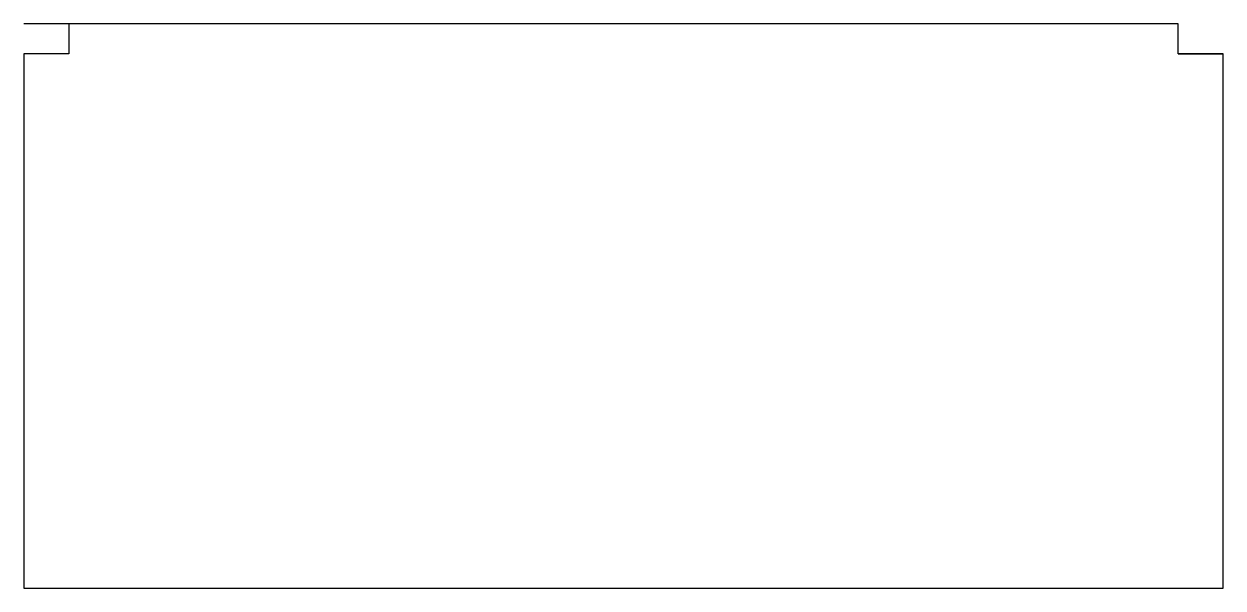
# Model space of a CAD drawing. Header units: inches. Extents: x 0 to 4, y -1.78 to 0.1.
import ezdxf

# ---------------------------------------------------------------- set-up
doc = ezdxf.new("R2010")
doc.units = ezdxf.units.IN
doc.header["$MEASUREMENT"] = 0

msp = doc.modelspace()

# ---------------------------------------------------------------- linework, layer by layer
for p, q in [((3.85, 0.1), (0, 0.1)), ((3.85, 0.1), (0, 0.1)), ((0.15, 0.1), (0.15, 0)), ((0.15, 0.1), (0.15, 0)), ((3.85, 0), (3.85, 0.1)), ((3.85, 0), (3.85, 0.1)), ((0.15, 0), (0, 0)), ((0, 0), (0, -1.782)), ((0.15, 0), (0, 0)), ((0, 0), (0, -1.782)), ((4, 0), (3.85, 0)), ((3.85, 0), (4, 0)), ((4, -1.782), (4, 0)), ((4, -1.782), (4, 0)), ((0, -1.782), (4, -1.782)), ((0, -1.782), (4, -1.782))]:
    msp.add_line(p, q)
msp.add_lwpolyline([(0.15, 0.1), (0.15, 0), (0, 0), (0, -1.782), (4, -1.782), (4, 0), (3.85, 0), (3.85, 0.1), (0, 0.1)])

doc.saveas('drawing.dxf')
